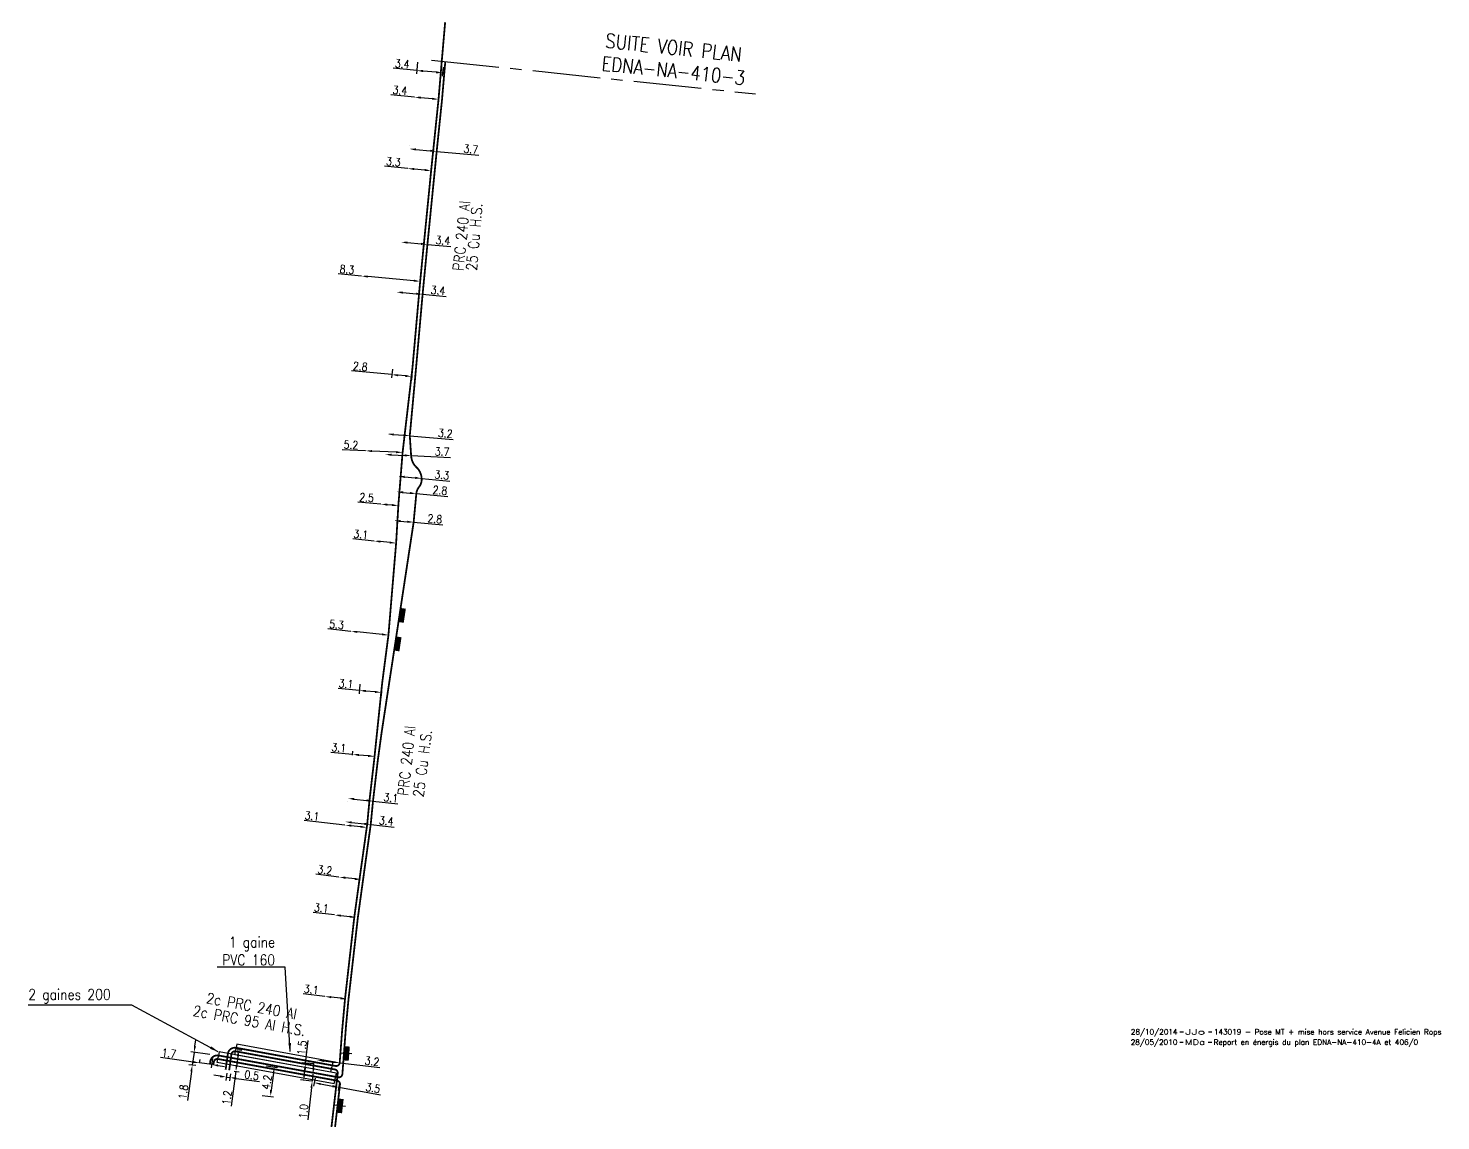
# Model space of a CAD drawing. Header units: millimetres. Extents: x 183999 to 184984, y 126000 to 127000.
# Drawn here: x 184785.9 to 184984.4, y 126249.8 to 126403.3 of the extents above; entities that cross this region are included whole.
import ezdxf
from ezdxf.enums import TextEntityAlignment as Align

# ---------------------------------------------------------------- set-up
doc = ezdxf.new("R2010")
doc.units = ezdxf.units.MM
doc.header["$PDMODE"] = 34
doc.linetypes.add('CENTER2', pattern=[28.575, 19.05, -3.175, 3.175, -3.175])
doc.layers.get('0').update_dxf_attribs({"linetype": 'CONTINUOUS'})
doc.layers.get('DEFPOINTS').update_dxf_attribs({"linetype": 'CONTINUOUS'})
for name, color, linetype in [('M_120', 5, 'M_ST_13'), ('M_400', 7, 'CONTINUOUS'), ('M_900', 7, 'CONTINUOUS'), ('M_908', 252, 'CONTINUOUS')]:
    doc.layers.add(name, color=color, linetype=linetype)
doc.layers.add('M_910', color=7, linetype='CONTINUOUS', plot=False)
doc.styles.add('M_ROMANS', font='ROMANS.shx', dxfattribs={"width": 0.75})
doc.styles.get("Standard").update_dxf_attribs({"font": 'romans.shx', "width": 0.85})
doc.linetypes.add('M_ST_13', pattern='A,5,-0.3,["oo",Standard,S=1.5,R=0,X=0,Y=-0.5],-3', length=8.3)
doc.linetypes.add('MT_HS', pattern='A,2,-1,["E",Standard,S=0.85,R=0,X=-0.27,Y=-0.4],-1', length=4)
doc.dimstyles.get("Standard").update_dxf_attribs({"dimtxt": 1.5, "dimasz": 1.2, "dimexe": 0.625, "dimexo": 0.625, "dimgap": 0.25, "dimtad": 1, "dimdec": 1, "dimzin": 0, "dimdsep": 46, "dimtxsty": 'Standard', "dimcen": -0.5, "dimadec": 0, "dimazin": 0, "dimtfac": 1, "dimtdec": 1, "dimtmove": 0, "dimatfit": 3, "dimfxl": 1, "dimtolj": 1, "dimtzin": 0, "dimarcsym": 0})

# ---------------------------------------------------------------- blocks, each defined once
blk = doc.blocks.new('*D51')
at = {"layer": 'DEFPOINTS', "color": 0, "linetype": 'Continuous'}
for p in [(184818.84, 126257.61), (184818.26, 126253.44), (184819.87, 126253.22)]:
    blk.add_point(p, dxfattribs=at)
at = {"layer": 'M_908', "color": 0, "linetype": 'Continuous', "lineweight": -2}
for p, q in [((184819.3, 126257.54), (184820.91, 126257.32)), ((184820.33, 126256.49), (184820, 126254.11)), ((184818.73, 126253.38), (184820.34, 126253.16))]:
    blk.add_line(p, q, dxfattribs=at)
at = {"layer": 'M_908', "color": 0, "linetype": 'Continuous'}
for points in [[(184820.18, 126256.51), (184820.47, 126256.47), (184820.45, 126257.38)], [(184819.85, 126254.13), (184820.14, 126254.09), (184819.87, 126253.22)]]:
    blk.add_solid(points, dxfattribs=at)
at = {"layer": 'M_908', "color": 0, "linetype": 'Continuous', "insert": (184819.39, 126255.24), "char_height": 1.125, "attachment_point": 5, "rotation": 82.0973}
blk.add_mtext('\\A1;4.2', dxfattribs=at)
blk = doc.blocks.new('*D52')
at = {"layer": 'DEFPOINTS', "color": 0, "linetype": 'Continuous'}
for p in [(184808.92, 126257.64), (184809.89, 126257.5), (184811.82, 126259.05)]:
    blk.add_point(p, dxfattribs=at)
at = {"layer": 'M_908', "color": 0, "linetype": 'Continuous', "lineweight": -2}
for p, q in [((184811.36, 126259.12), (184808.7, 126259.49)), ((184809.16, 126259.42), (184808.92, 126257.64)), ((184809.29, 126260.31), (184809.41, 126261.21)), ((184809.43, 126257.57), (184808.45, 126257.7)), ((184808.79, 126256.75), (184808.23, 126252.67))]:
    blk.add_line(p, q, dxfattribs=at)
at = {"layer": 'M_908', "color": 0, "linetype": 'Continuous'}
for points in [[(184809.14, 126260.33), (184809.44, 126260.29), (184809.16, 126259.42)], [(184808.64, 126256.77), (184808.94, 126256.73), (184808.92, 126257.64)]]:
    blk.add_solid(points, dxfattribs=at)
at = {"layer": 'M_908', "color": 0, "linetype": 'Continuous', "insert": (184807.64, 126253.88), "char_height": 1.125, "attachment_point": 5, "rotation": 82.0973}
blk.add_mtext('\\A1;1.8', dxfattribs=at)
blk = doc.blocks.new('*D53')
at = {"layer": 'DEFPOINTS', "color": 0, "linetype": 'Continuous'}
for p in [(184809.89, 126257.5), (184809.95, 126257.94), (184811.82, 126259.05)]:
    blk.add_point(p, dxfattribs=at)
at = {"layer": 'M_908', "color": 0, "linetype": 'Continuous', "lineweight": -2}
for p, q in [((184809.06, 126258.07), (184804.44, 126258.71)), ((184809.95, 126257.97), (184810.02, 126258.41)), ((184811.64, 126257.71), (184809.95, 126257.94)), ((184811.76, 126258.59), (184811.57, 126257.25)), ((184812.53, 126257.59), (184813.42, 126257.46))]:
    blk.add_line(p, q, dxfattribs=at)
at = {"layer": 'M_908', "color": 0, "linetype": 'Continuous'}
for points in [[(184809.08, 126258.22), (184809.04, 126257.92), (184809.95, 126257.94)], [(184812.55, 126257.73), (184812.51, 126257.44), (184811.64, 126257.71)]]:
    blk.add_solid(points, dxfattribs=at)
at = {"layer": 'M_908', "color": 0, "linetype": 'Continuous', "insert": (184805.65, 126259.3), "char_height": 1.125, "attachment_point": 5, "rotation": 352.0973}
blk.add_mtext('\\A1;1.7', dxfattribs=at)
blk = doc.blocks.new('*D75')
at = {"layer": 'DEFPOINTS', "color": 0, "linetype": 'Continuous'}
for p in [(184829.53, 126284.06), (184829.53, 126284.06), (184832.66, 126283.69)]:
    blk.add_point(p, dxfattribs=at)
at = {"layer": 'M_120', "color": 0, "linetype": 'Continuous', "lineweight": -2}
for p, q in [((184829.53, 126284.06), (184826.28, 126284.44)), ((184831.77, 126283.79), (184830.43, 126283.95))]:
    blk.add_line(p, q, dxfattribs=at)
at = {"layer": 'M_120', "color": 0, "linetype": 'Continuous'}
for points in [[(184830.44, 126284.1), (184830.41, 126283.8), (184829.53, 126284.06)], [(184831.78, 126283.94), (184831.75, 126283.65), (184832.66, 126283.69)]]:
    blk.add_solid(points, dxfattribs=at)
at = {"layer": 'M_120', "color": 0, "linetype": 'Continuous', "insert": (184827.54, 126285.05), "char_height": 1.125, "attachment_point": 5, "rotation": 353.2519}
blk.add_mtext('\\A1;3.2', dxfattribs=at)
blk = doc.blocks.new('*D76')
at = {"layer": 'DEFPOINTS', "color": 0, "linetype": 'Continuous'}
for p in [(184828.9, 126278.73), (184828.9, 126278.73), (184831.93, 126278.38)]:
    blk.add_point(p, dxfattribs=at)
at = {"layer": 'M_120', "color": 0, "linetype": 'Continuous', "lineweight": -2}
for p, q in [((184828.9, 126278.73), (184825.92, 126279.09)), ((184831.04, 126278.48), (184829.8, 126278.63))]:
    blk.add_line(p, q, dxfattribs=at)
at = {"layer": 'M_120', "color": 0, "linetype": 'Continuous'}
for points in [[(184829.81, 126278.78), (184829.78, 126278.48), (184828.9, 126278.73)], [(184831.05, 126278.63), (184831.02, 126278.33), (184831.93, 126278.38)]]:
    blk.add_solid(points, dxfattribs=at)
at = {"layer": 'M_120', "color": 0, "linetype": 'Continuous', "insert": (184827.05, 126279.71), "char_height": 1.125, "attachment_point": 5, "rotation": 353.2519}
blk.add_mtext('\\A1;3.1', dxfattribs=at)
blk = doc.blocks.new('*D77')
at = {"layer": 'DEFPOINTS', "color": 0, "linetype": 'Continuous'}
for p in [(184827.55, 126267.29), (184827.55, 126267.29), (184830.63, 126266.92)]:
    blk.add_point(p, dxfattribs=at)
at = {"layer": 'M_120', "color": 0, "linetype": 'Continuous', "lineweight": -2}
for p, q in [((184827.55, 126267.29), (184824.5, 126267.65)), ((184829.73, 126267.03), (184828.44, 126267.18))]:
    blk.add_line(p, q, dxfattribs=at)
at = {"layer": 'M_120', "color": 0, "linetype": 'Continuous'}
for points in [[(184828.46, 126267.33), (184828.42, 126267.03), (184827.55, 126267.29)], [(184829.75, 126267.18), (184829.71, 126266.88), (184830.63, 126266.92)]]:
    blk.add_solid(points, dxfattribs=at)
at = {"layer": 'M_120', "color": 0, "linetype": 'Continuous', "insert": (184825.63, 126268.27), "char_height": 1.125, "attachment_point": 5, "rotation": 353.2519}
blk.add_mtext('\\A1;3.1', dxfattribs=at)
blk = doc.blocks.new('*D78')
at = {"layer": 'DEFPOINTS', "color": 0, "linetype": 'Continuous'}
for p in [(184830.42, 126291.82), (184830.42, 126291.82), (184833.99, 126291.43)]:
    blk.add_point(p, dxfattribs=at)
at = {"layer": 'M_908', "color": 0, "linetype": 'Continuous', "lineweight": -2}
for p, q in [((184830.37, 126291.36), (184830.37, 126291.36)), ((184831.31, 126291.72), (184833.1, 126291.53)), ((184833.99, 126291.43), (184837.3, 126291.06))]:
    blk.add_line(p, q, dxfattribs=at)
at = {"layer": 'M_908', "color": 0, "linetype": 'Continuous'}
for points in [[(184831.33, 126291.87), (184831.29, 126291.58), (184830.42, 126291.82)], [(184833.12, 126291.68), (184833.08, 126291.38), (184833.99, 126291.43)]]:
    blk.add_solid(points, dxfattribs=at)
at = {"layer": 'M_908', "color": 0, "linetype": 'Continuous', "insert": (184836.18, 126291.94), "char_height": 1.125, "attachment_point": 5, "rotation": 353.6952}
blk.add_mtext('\\A1;3.4', dxfattribs=at)
blk = doc.blocks.new('*D79')
at = {"layer": 'DEFPOINTS', "color": 0, "linetype": 'Continuous'}
for p in [(184830.78, 126295.11), (184830.78, 126295.11), (184834.31, 126294.72)]:
    blk.add_point(p, dxfattribs=at)
at = {"layer": 'M_908', "color": 0, "linetype": 'Continuous', "lineweight": -2}
for p, q in [((184830.73, 126294.64), (184830.73, 126294.64)), ((184831.67, 126295.01), (184833.41, 126294.82)), ((184834.31, 126294.72), (184837.79, 126294.33))]:
    blk.add_line(p, q, dxfattribs=at)
at = {"layer": 'M_908', "color": 0, "linetype": 'Continuous'}
for points in [[(184831.69, 126295.16), (184831.66, 126294.86), (184830.78, 126295.11)], [(184833.43, 126294.97), (184833.4, 126294.67), (184834.31, 126294.72)]]:
    blk.add_solid(points, dxfattribs=at)
at = {"layer": 'M_908', "color": 0, "linetype": 'Continuous', "insert": (184836.82, 126295.19), "char_height": 1.125, "attachment_point": 5, "rotation": 353.6952}
blk.add_mtext('\\A1;3.1', dxfattribs=at)
blk = doc.blocks.new('*D80')
at = {"layer": 'DEFPOINTS', "color": 0, "linetype": 'Continuous'}
for p in [(184840.6, 126398.96), (184840.45, 126397.35), (184844.19, 126398.27)]:
    blk.add_point(p, dxfattribs=at)
at = {"layer": 'M_120', "color": 0, "linetype": 'Continuous', "lineweight": -2}
for p, q in [((184840.56, 126398.5), (184840.41, 126396.89)), ((184840.45, 126397.35), (184837.14, 126397.66)), ((184843.18, 126397.1), (184841.35, 126397.27)), ((184844.15, 126397.8), (184844.03, 126396.55))]:
    blk.add_line(p, q, dxfattribs=at)
at = {"layer": 'M_120', "color": 0, "linetype": 'Continuous'}
for points in [[(184841.36, 126397.42), (184841.34, 126397.12), (184840.45, 126397.35)], [(184843.19, 126397.25), (184843.16, 126396.95), (184844.07, 126397.02)]]:
    blk.add_solid(points, dxfattribs=at)
at = {"layer": 'M_120', "color": 0, "linetype": 'Continuous', "insert": (184838.42, 126398.29), "char_height": 1.125, "attachment_point": 5, "rotation": 354.7405}
blk.add_mtext('\\A1;3.4', dxfattribs=at)
blk = doc.blocks.new('*D81')
at = {"layer": 'DEFPOINTS', "color": 0, "linetype": 'Continuous'}
for p in [(184839.44, 126386.34), (184839.44, 126386.34), (184843.26, 126385.99)]:
    blk.add_point(p, dxfattribs=at)
at = {"layer": 'M_908', "color": 0, "linetype": 'Continuous', "lineweight": -2}
for p, q in [((184839.48, 126386.81), (184839.48, 126386.81)), ((184840.34, 126386.26), (184842.36, 126386.08)), ((184843.26, 126385.99), (184849.18, 126385.45))]:
    blk.add_line(p, q, dxfattribs=at)
at = {"layer": 'M_908', "color": 0, "linetype": 'Continuous'}
for points in [[(184840.35, 126386.41), (184840.32, 126386.11), (184839.44, 126386.34)], [(184842.38, 126386.22), (184842.35, 126385.93), (184843.26, 126385.99)]]:
    blk.add_solid(points, dxfattribs=at)
at = {"layer": 'M_908', "color": 0, "linetype": 'Continuous', "insert": (184848.07, 126386.31), "char_height": 1.125, "attachment_point": 5, "rotation": 354.768}
blk.add_mtext('\\A1;3.7', dxfattribs=at)
blk = doc.blocks.new('*D82')
at = {"layer": 'DEFPOINTS', "color": 0, "linetype": 'Continuous'}
for p in [(184837.62, 126366.23), (184837.62, 126366.23), (184841.28, 126365.91)]:
    blk.add_point(p, dxfattribs=at)
at = {"layer": 'M_908', "color": 0, "linetype": 'Continuous', "lineweight": -2}
for p, q in [((184838.52, 126366.15), (184840.38, 126365.99)), ((184841.28, 126365.91), (184844.59, 126365.61))]:
    blk.add_line(p, q, dxfattribs=at)
at = {"layer": 'M_908', "color": 0, "linetype": 'Continuous'}
for points in [[(184838.53, 126366.3), (184838.5, 126366), (184837.62, 126366.23)], [(184840.4, 126366.14), (184840.37, 126365.84), (184841.28, 126365.91)]]:
    blk.add_solid(points, dxfattribs=at)
at = {"layer": 'M_908', "color": 0, "linetype": 'Continuous', "insert": (184843.45, 126366.46), "char_height": 1.125, "attachment_point": 5, "rotation": 354.8749}
blk.add_mtext('\\A1;3.4', dxfattribs=at)
blk = doc.blocks.new('*D83')
at = {"layer": 'DEFPOINTS', "color": 0, "linetype": 'Continuous'}
for p in [(184838.27, 126373.25), (184838.27, 126373.25), (184841.96, 126372.92)]:
    blk.add_point(p, dxfattribs=at)
at = {"layer": 'M_908', "color": 0, "linetype": 'Continuous', "lineweight": -2}
for p, q in [((184839.17, 126373.17), (184841.06, 126373)), ((184841.96, 126372.92), (184845.27, 126372.62))]:
    blk.add_line(p, q, dxfattribs=at)
at = {"layer": 'M_908', "color": 0, "linetype": 'Continuous'}
for points in [[(184839.18, 126373.32), (184839.15, 126373.02), (184838.27, 126373.25)], [(184841.07, 126373.15), (184841.05, 126372.85), (184841.96, 126372.92)]]:
    blk.add_solid(points, dxfattribs=at)
at = {"layer": 'M_908', "color": 0, "linetype": 'Continuous', "insert": (184844.13, 126373.48), "char_height": 1.125, "attachment_point": 5, "rotation": 354.8749}
blk.add_mtext('\\A1;3.4', dxfattribs=at)
blk = doc.blocks.new('*D84')
at = {"layer": 'DEFPOINTS', "color": 0, "linetype": 'Continuous'}
for p in [(184836.32, 126346.3), (184836.32, 126346.3), (184839.48, 126346.04)]:
    blk.add_point(p, dxfattribs=at)
at = {"layer": 'M_908', "color": 0, "linetype": 'Continuous', "lineweight": -2}
for p, q in [((184837.21, 126346.22), (184838.58, 126346.11)), ((184839.48, 126346.04), (184845.59, 126345.54))]:
    blk.add_line(p, q, dxfattribs=at)
at = {"layer": 'M_908', "color": 0, "linetype": 'Continuous'}
for points in [[(184837.23, 126346.37), (184837.2, 126346.07), (184836.32, 126346.3)], [(184838.59, 126346.26), (184838.57, 126345.96), (184839.48, 126346.04)]]:
    blk.add_solid(points, dxfattribs=at)
at = {"layer": 'M_908', "color": 0, "linetype": 'Continuous', "insert": (184844.47, 126346.38), "char_height": 1.125, "attachment_point": 5, "rotation": 355.3191}
blk.add_mtext('\\A1;3.2', dxfattribs=at)
blk = doc.blocks.new('*D85')
at = {"layer": 'DEFPOINTS', "color": 0, "linetype": 'Continuous'}
for p in [(184836.02, 126343.41), (184836.02, 126343.41), (184839.67, 126343.25)]:
    blk.add_point(p, dxfattribs=at)
at = {"layer": 'M_908', "color": 0, "linetype": 'Continuous', "lineweight": -2}
for p, q in [((184836.92, 126343.37), (184838.77, 126343.29)), ((184839.67, 126343.25), (184845.18, 126343.01))]:
    blk.add_line(p, q, dxfattribs=at)
at = {"layer": 'M_908', "color": 0, "linetype": 'Continuous'}
for points in [[(184836.93, 126343.52), (184836.91, 126343.22), (184836.02, 126343.41)], [(184838.77, 126343.44), (184838.76, 126343.14), (184839.67, 126343.25)]]:
    blk.add_solid(points, dxfattribs=at)
at = {"layer": 'M_908', "color": 0, "linetype": 'Continuous', "insert": (184844.02, 126343.81), "char_height": 1.125, "attachment_point": 5, "rotation": 357.4862}
blk.add_mtext('\\A1;3.7', dxfattribs=at)
blk = doc.blocks.new('*D86')
at = {"layer": 'DEFPOINTS', "color": 0, "linetype": 'Continuous'}
for p in [(184837.86, 126340.36), (184837.86, 126340.36), (184841.15, 126340.05)]:
    blk.add_point(p, dxfattribs=at)
at = {"layer": 'M_908', "color": 0, "linetype": 'Continuous', "lineweight": -2}
for p, q in [((184838.76, 126340.27), (184840.25, 126340.13)), ((184841.15, 126340.05), (184845.1, 126339.68))]:
    blk.add_line(p, q, dxfattribs=at)
at = {"layer": 'M_908', "color": 0, "linetype": 'Continuous'}
for points in [[(184838.77, 126340.42), (184838.74, 126340.12), (184837.86, 126340.36)], [(184840.27, 126340.28), (184840.24, 126339.98), (184841.15, 126340.05)]]:
    blk.add_solid(points, dxfattribs=at)
at = {"layer": 'M_908', "color": 0, "linetype": 'Continuous', "insert": (184843.99, 126340.54), "char_height": 1.125, "attachment_point": 5, "rotation": 354.6552}
blk.add_mtext('\\A1;3.3', dxfattribs=at)
blk = doc.blocks.new('*D87')
at = {"layer": 'DEFPOINTS', "color": 0, "linetype": 'Continuous'}
for p in [(184837.66, 126338.17), (184837.66, 126338.17), (184840.4, 126337.92)]:
    blk.add_point(p, dxfattribs=at)
at = {"layer": 'M_908', "color": 0, "linetype": 'Continuous', "lineweight": -2}
for p, q in [((184838.55, 126338.09), (184839.5, 126338)), ((184840.4, 126337.92), (184844.85, 126337.52))]:
    blk.add_line(p, q, dxfattribs=at)
at = {"layer": 'M_908', "color": 0, "linetype": 'Continuous'}
for points in [[(184838.57, 126338.24), (184838.54, 126337.94), (184837.66, 126338.17)], [(184839.51, 126338.15), (184839.49, 126337.85), (184840.4, 126337.92)]]:
    blk.add_solid(points, dxfattribs=at)
at = {"layer": 'M_908', "color": 0, "linetype": 'Continuous', "insert": (184843.73, 126338.38), "char_height": 1.125, "attachment_point": 5, "rotation": 354.8749}
blk.add_mtext('\\A1;2.8', dxfattribs=at)
blk = doc.blocks.new('*D88')
at = {"layer": 'DEFPOINTS', "color": 0, "linetype": 'Continuous'}
for p in [(184837.28, 126334.13), (184837.28, 126334.13), (184840.02, 126333.89)]:
    blk.add_point(p, dxfattribs=at)
at = {"layer": 'M_908', "color": 0, "linetype": 'Continuous', "lineweight": -2}
for p, q in [((184838.18, 126334.05), (184839.12, 126333.97)), ((184840.02, 126333.89), (184844.12, 126333.52))]:
    blk.add_line(p, q, dxfattribs=at)
at = {"layer": 'M_908', "color": 0, "linetype": 'Continuous'}
for points in [[(184838.19, 126334.2), (184838.16, 126333.9), (184837.28, 126334.13)], [(184839.14, 126334.12), (184839.11, 126333.82), (184840.02, 126333.89)]]:
    blk.add_solid(points, dxfattribs=at)
at = {"layer": 'M_908', "color": 0, "linetype": 'Continuous', "insert": (184843, 126334.37), "char_height": 1.125, "attachment_point": 5, "rotation": 354.8749}
blk.add_mtext('\\A1;2.8', dxfattribs=at)
blk = doc.blocks.new('*D126')
at = {"layer": 'DEFPOINTS', "color": 0, "linetype": 'Continuous'}
for p in [(184826.26, 126256.25), (184829.7, 126255.63), (184826.06, 126255.16)]:
    blk.add_point(p, dxfattribs=at)
at = {"layer": 'M_908', "color": 0, "linetype": 'Continuous', "lineweight": -2}
for p, q in [((184826.17, 126255.79), (184825.97, 126254.7)), ((184826.94, 126255), (184828.61, 126254.69)), ((184829.62, 126255.16), (184829.42, 126254.07)), ((184829.5, 126254.53), (184835.35, 126253.46))]:
    blk.add_line(p, q, dxfattribs=at)
at = {"layer": 'M_908', "color": 0, "linetype": 'Continuous'}
for points in [[(184826.97, 126255.14), (184826.92, 126254.85), (184826.06, 126255.16)], [(184828.64, 126254.84), (184828.59, 126254.54), (184829.5, 126254.53)]]:
    blk.add_solid(points, dxfattribs=at)
at = {"layer": 'M_908', "color": 0, "linetype": 'Continuous', "insert": (184834.31, 126254.42), "char_height": 1.125, "attachment_point": 5, "rotation": 349.6715}
blk.add_mtext('\\A1;3.5', dxfattribs=at)
blk = doc.blocks.new('M_300_04')
at = {"color": 0, "linetype": 'Continuous'}
blk.add_line((0, 1.125), (0, -0.375), dxfattribs=at)
blk.add_solid([(-1, 0.75), (-1, 0), (1, 0.75), (1, 0)], dxfattribs=at)
at = {"color": 0, "linetype": 'Continuous', "width": 0.75, "flags": 3}
for tag, p in [('DEF_LEG', (0, -4.625)), ('DEF_COUP', (0, -7.125)), ('DEF_TYPE', (0, -9.625))]:
    blk.add_attdef(tag, text='', height=1.2, dxfattribs=at).set_placement(p, align=Align.MIDDLE)
blk = doc.blocks.new('M_300_03')
at = {"color": 0, "linetype": 'Continuous'}
blk.add_solid([(-1, 0.75), (-1, 0), (1, 0.75), (1, 0)], dxfattribs=at)
at = {"color": 0, "linetype": 'Continuous', "style": 'M_ROMANS', "width": 0.75, "flags": 3}
for tag, p in [('DEF_LEG', (0, -4.625)), ('DEF_COUP', (0, -7.125)), ('DEF_TYPE', (0, -9.625))]:
    blk.add_attdef(tag, text='', height=1.2, dxfattribs=at).set_placement(p, align=Align.MIDDLE)
blk = doc.blocks.new('GIS_MODF')
at = {"color": 0, "linetype": 'Continuous', "flags": 128}
for points in [[(-2.26, -0.01), (-1.76, -0.01)], [(1.76, -0.01), (2.26, -0.01)]]:
    blk.add_lwpolyline(points, dxfattribs=at)
at = {"color": 0, "linetype": 'Continuous'}
blk.add_attdef('DATE', text='', height=0.75, dxfattribs=at).set_placement((-2.58, -0.39), align=Align.RIGHT)
at = {"color": 0, "linetype": 'Continuous', "width": 3.590909}
blk.add_attdef('USER', text='', height=0.75, dxfattribs=at).set_placement((-1.52, -0.39), (1.31, -0.39), align=Align.FIT)
at = {"color": 0, "linetype": 'Continuous'}
blk.add_attdef('DESC', (2.53, -0.39), '', height=0.75, dxfattribs=at)
blk = doc.blocks.new('*D204')
at = {"layer": 'DEFPOINTS', "color": 0, "linetype": 'Continuous'}
for p in [(184826.42, 126257.75), (184824.57, 126255.51), (184826.15, 126255.34)]:
    blk.add_point(p, dxfattribs=at)
at = {"layer": 'M_120', "color": 0, "linetype": 'Continuous', "lineweight": -2}
for p, q in [((184824.84, 126257.92), (184825.19, 126261.11)), ((184825.96, 126257.8), (184824.37, 126257.97)), ((184825.69, 126255.39), (184824.11, 126255.56)), ((184824.67, 126256.41), (184824.74, 126257.03))]:
    blk.add_line(p, q, dxfattribs=at)
at = {"layer": 'M_120', "color": 0, "linetype": 'Continuous'}
for points in [[(184824.59, 126257.04), (184824.89, 126257.01), (184824.84, 126257.92)], [(184824.52, 126256.42), (184824.82, 126256.39), (184824.57, 126255.51)]]:
    blk.add_solid(points, dxfattribs=at)
at = {"layer": 'M_120', "color": 0, "linetype": 'Continuous', "insert": (184824.32, 126260.08), "char_height": 1.125, "attachment_point": 5, "rotation": 83.7342}
blk.add_mtext('\\A1;1.5', dxfattribs=at)
blk = doc.blocks.new('*D205')
at = {"layer": 'DEFPOINTS', "color": 0, "linetype": 'Continuous'}
for p in [(184814.75, 126259.88), (184814.34, 126256.86), (184815.04, 126256.77)]:
    blk.add_point(p, dxfattribs=at)
at = {"layer": 'M_120', "color": 0, "linetype": 'Continuous', "lineweight": -2}
for p, q in [((184815.21, 126259.81), (184815.9, 126259.72)), ((184815.32, 126258.89), (184815.16, 126257.66)), ((184815.04, 126256.77), (184814.38, 126251.85)), ((184814.81, 126256.8), (184815.5, 126256.71))]:
    blk.add_line(p, q, dxfattribs=at)
at = {"layer": 'M_120', "color": 0, "linetype": 'Continuous'}
for points in [[(184815.17, 126258.91), (184815.47, 126258.87), (184815.44, 126259.78)], [(184815.01, 126257.68), (184815.31, 126257.64), (184815.04, 126256.77)]]:
    blk.add_solid(points, dxfattribs=at)
at = {"layer": 'M_120', "color": 0, "linetype": 'Continuous', "insert": (184813.78, 126253.06), "char_height": 1.125, "attachment_point": 5, "rotation": 82.3737}
blk.add_mtext('\\A1;1.2', dxfattribs=at)
blk = doc.blocks.new('*D206')
at = {"layer": 'DEFPOINTS', "color": 0, "linetype": 'Continuous'}
for p in [(184813.85, 126256.95), (184814.21, 126255.89), (184814.35, 126256.89)]:
    blk.add_point(p, dxfattribs=at)
at = {"layer": 'M_120', "color": 0, "linetype": 'Continuous', "lineweight": -2}
for p, q in [((184812.82, 126256.08), (184811.93, 126256.21)), ((184813.79, 126256.49), (184813.65, 126255.49)), ((184813.71, 126255.96), (184814.21, 126255.89)), ((184814.28, 126256.42), (184814.14, 126255.43)), ((184815.1, 126255.77), (184818.35, 126255.32))]:
    blk.add_line(p, q, dxfattribs=at)
at = {"layer": 'M_120', "color": 0, "linetype": 'Continuous'}
for points in [[(184812.84, 126256.23), (184812.8, 126255.93), (184813.71, 126255.96)], [(184815.12, 126255.92), (184815.08, 126255.62), (184814.21, 126255.89)]]:
    blk.add_solid(points, dxfattribs=at)
at = {"layer": 'M_120', "color": 0, "linetype": 'Continuous', "insert": (184817.27, 126256.22), "char_height": 1.125, "attachment_point": 5, "rotation": 352.0973}
blk.add_mtext('\\A1;0.5', dxfattribs=at)
blk = doc.blocks.new('*D207')
at = {"layer": 'DEFPOINTS', "color": 0, "linetype": 'Continuous'}
for p in [(184826.49, 126258.34), (184826.49, 126258.34), (184829.63, 126257.97)]:
    blk.add_point(p, dxfattribs=at)
at = {"layer": 'M_120', "color": 0, "linetype": 'Continuous', "lineweight": -2}
for p, q in [((184826.43, 126257.87), (184826.43, 126257.87)), ((184827.38, 126258.23), (184828.73, 126258.07)), ((184829.63, 126257.97), (184835.27, 126257.3))]:
    blk.add_line(p, q, dxfattribs=at)
at = {"layer": 'M_120', "color": 0, "linetype": 'Continuous'}
for points in [[(184827.4, 126258.38), (184827.36, 126258.08), (184826.49, 126258.34)], [(184828.75, 126258.22), (184828.71, 126257.92), (184829.63, 126257.97)]]:
    blk.add_solid(points, dxfattribs=at)
at = {"layer": 'M_120', "color": 0, "linetype": 'Continuous', "insert": (184834.18, 126258.18), "char_height": 1.125, "attachment_point": 5, "rotation": 353.2519}
blk.add_mtext('\\A1;3.2', dxfattribs=at)
blk = doc.blocks.new('*D208')
at = {"layer": 'DEFPOINTS', "color": 0, "linetype": 'Continuous'}
for p in [(184830.37, 126291.36), (184830.37, 126291.36), (184833.44, 126291.05)]:
    blk.add_point(p, dxfattribs=at)
at = {"layer": 'M_120', "color": 0, "linetype": 'Continuous', "lineweight": -2}
for p, q in [((184830.37, 126291.36), (184824.62, 126292)), ((184832.54, 126291.12), (184831.26, 126291.27)), ((184833.39, 126290.58), (184833.38, 126290.56))]:
    blk.add_line(p, q, dxfattribs=at)
at = {"layer": 'M_120', "color": 0, "linetype": 'Continuous'}
for points in [[(184831.28, 126291.41), (184831.24, 126291.12), (184830.37, 126291.36)], [(184832.56, 126291.27), (184832.52, 126290.98), (184833.43, 126291.03)]]:
    blk.add_solid(points, dxfattribs=at)
at = {"layer": 'M_120', "color": 0, "linetype": 'Continuous', "insert": (184825.74, 126292.63), "char_height": 1.125, "attachment_point": 5, "rotation": 353.6952}
blk.add_mtext('\\A1;3.1', dxfattribs=at)
blk = doc.blocks.new('*D209')
at = {"layer": 'DEFPOINTS', "color": 0, "linetype": 'Continuous'}
for p in [(184831.44, 126301.29), (184831.39, 126300.74), (184834.47, 126300.45)]:
    blk.add_point(p, dxfattribs=at)
at = {"layer": 'M_120', "color": 0, "linetype": 'Continuous', "lineweight": -2}
for p, q in [((184831.44, 126301.29), (184828.39, 126301.57)), ((184831.43, 126301.2), (184831.48, 126301.75)), ((184833.63, 126301.08), (184832.33, 126301.2)), ((184834.52, 126300.92), (184834.57, 126301.46))]:
    blk.add_line(p, q, dxfattribs=at)
at = {"layer": 'M_120', "color": 0, "linetype": 'Continuous'}
for points in [[(184832.35, 126301.35), (184832.32, 126301.05), (184831.44, 126301.29)], [(184833.64, 126301.23), (184833.61, 126300.93), (184834.52, 126301)]]:
    blk.add_solid(points, dxfattribs=at)
at = {"layer": 'M_120', "color": 0, "linetype": 'Continuous', "insert": (184829.51, 126302.22), "char_height": 1.125, "attachment_point": 5, "rotation": 354.6842}
blk.add_mtext('\\A1;3.1', dxfattribs=at)
blk = doc.blocks.new('*D210')
at = {"layer": 'DEFPOINTS', "color": 0, "linetype": 'Continuous'}
for p in [(184832.52, 126311.59), (184835.6, 126311.3), (184832.4, 126310.27)]:
    blk.add_point(p, dxfattribs=at)
at = {"layer": 'M_120', "color": 0, "linetype": 'Continuous', "lineweight": -2}
for p, q in [((184832.47, 126311.13), (184832.35, 126309.8)), ((184832.4, 126310.27), (184829.4, 126310.55)), ((184834.59, 126310.07), (184833.29, 126310.19)), ((184835.56, 126310.84), (184835.44, 126309.51))]:
    blk.add_line(p, q, dxfattribs=at)
at = {"layer": 'M_120', "color": 0, "linetype": 'Continuous'}
for points in [[(184833.31, 126310.34), (184833.28, 126310.04), (184832.4, 126310.27)], [(184834.6, 126310.21), (184834.57, 126309.92), (184835.48, 126309.98)]]:
    blk.add_solid(points, dxfattribs=at)
at = {"layer": 'M_120', "color": 0, "linetype": 'Continuous', "insert": (184830.52, 126311.2), "char_height": 1.125, "attachment_point": 5, "rotation": 354.6723}
blk.add_mtext('\\A1;3.1', dxfattribs=at)
blk = doc.blocks.new('*D211')
at = {"layer": 'DEFPOINTS', "color": 0, "linetype": 'Continuous'}
for p in [(184831.2, 126318.57), (184831.2, 126318.57), (184836.48, 126318.05)]:
    blk.add_point(p, dxfattribs=at)
at = {"layer": 'M_120', "color": 0, "linetype": 'Continuous', "lineweight": -2}
for p, q in [((184831.2, 126318.57), (184827.94, 126318.9)), ((184835.58, 126318.14), (184832.1, 126318.48))]:
    blk.add_line(p, q, dxfattribs=at)
at = {"layer": 'M_120', "color": 0, "linetype": 'Continuous'}
for points in [[(184832.11, 126318.63), (184832.08, 126318.34), (184831.2, 126318.57)], [(184835.6, 126318.28), (184835.57, 126317.99), (184836.48, 126318.05)]]:
    blk.add_solid(points, dxfattribs=at)
at = {"layer": 'M_120', "color": 0, "linetype": 'Continuous', "insert": (184829.2, 126319.53), "char_height": 1.125, "attachment_point": 5, "rotation": 354.2844}
blk.add_mtext('\\A1;5.3', dxfattribs=at)
blk = doc.blocks.new('*D212')
at = {"layer": 'DEFPOINTS', "color": 0, "linetype": 'Continuous'}
for p in [(184834.47, 126331.26), (184834.47, 126331.26), (184837.56, 126330.96)]:
    blk.add_point(p, dxfattribs=at)
at = {"layer": 'M_120', "color": 0, "linetype": 'Continuous', "lineweight": -2}
for p, q in [((184834.47, 126331.26), (184831.48, 126331.56)), ((184836.66, 126331.05), (184835.37, 126331.17))]:
    blk.add_line(p, q, dxfattribs=at)
at = {"layer": 'M_120', "color": 0, "linetype": 'Continuous'}
for points in [[(184835.38, 126331.32), (184835.35, 126331.02), (184834.47, 126331.26)], [(184836.68, 126331.19), (184836.65, 126330.9), (184837.56, 126330.96)]]:
    blk.add_solid(points, dxfattribs=at)
at = {"layer": 'M_120', "color": 0, "linetype": 'Continuous', "insert": (184832.6, 126332.2), "char_height": 1.125, "attachment_point": 5, "rotation": 354.3172}
blk.add_mtext('\\A1;3.1', dxfattribs=at)
blk = doc.blocks.new('*D213')
at = {"layer": 'DEFPOINTS', "color": 0, "linetype": 'Continuous'}
for p in [(184835.43, 126336.44), (184835.43, 126336.44), (184837.87, 126336.23)]:
    blk.add_point(p, dxfattribs=at)
at = {"layer": 'M_120', "color": 0, "linetype": 'Continuous', "lineweight": -2}
for p, q in [((184835.43, 126336.44), (184832.17, 126336.72)), ((184836.98, 126336.31), (184836.33, 126336.36))]:
    blk.add_line(p, q, dxfattribs=at)
at = {"layer": 'M_120', "color": 0, "linetype": 'Continuous'}
for points in [[(184836.34, 126336.51), (184836.32, 126336.21), (184835.43, 126336.44)], [(184836.99, 126336.46), (184836.97, 126336.16), (184837.87, 126336.23)]]:
    blk.add_solid(points, dxfattribs=at)
at = {"layer": 'M_120', "color": 0, "linetype": 'Continuous', "insert": (184833.42, 126337.36), "char_height": 1.125, "attachment_point": 5, "rotation": 355.1335}
blk.add_mtext('\\A1;2.5', dxfattribs=at)
blk = doc.blocks.new('*D214')
at = {"layer": 'DEFPOINTS', "color": 0, "linetype": 'Continuous'}
for p in [(184833.27, 126343.93), (184833.27, 126343.93), (184838.47, 126343.7)]:
    blk.add_point(p, dxfattribs=at)
at = {"layer": 'M_120', "color": 0, "linetype": 'Continuous', "lineweight": -2}
for p, q in [((184833.27, 126343.93), (184830, 126344.08)), ((184837.57, 126343.74), (184834.17, 126343.89))]:
    blk.add_line(p, q, dxfattribs=at)
at = {"layer": 'M_120', "color": 0, "linetype": 'Continuous'}
for points in [[(184834.18, 126344.04), (184834.16, 126343.74), (184833.27, 126343.93)], [(184837.57, 126343.89), (184837.56, 126343.59), (184838.47, 126343.7)]]:
    blk.add_solid(points, dxfattribs=at)
at = {"layer": 'M_120', "color": 0, "linetype": 'Continuous', "insert": (184831.22, 126344.77), "char_height": 1.125, "attachment_point": 5, "rotation": 357.4862}
blk.add_mtext('\\A1;5.2', dxfattribs=at)
blk = doc.blocks.new('*D215')
at = {"layer": 'DEFPOINTS', "color": 0, "linetype": 'Continuous'}
for p in [(184837.07, 126355.87), (184839.86, 126355.61), (184836.96, 126354.63)]:
    blk.add_point(p, dxfattribs=at)
at = {"layer": 'M_120', "color": 0, "linetype": 'Continuous', "lineweight": -2}
for p, q in [((184836.96, 126354.63), (184831.28, 126355.15)), ((184837.03, 126355.4), (184836.91, 126354.16)), ((184839.82, 126355.15), (184839.7, 126353.9)), ((184838.85, 126354.45), (184837.85, 126354.54))]:
    blk.add_line(p, q, dxfattribs=at)
at = {"layer": 'M_120', "color": 0, "linetype": 'Continuous'}
for points in [[(184837.87, 126354.69), (184837.84, 126354.39), (184836.96, 126354.63)], [(184838.86, 126354.6), (184838.83, 126354.3), (184839.74, 126354.37)]]:
    blk.add_solid(points, dxfattribs=at)
at = {"layer": 'M_120', "color": 0, "linetype": 'Continuous', "insert": (184832.53, 126355.79), "char_height": 1.125, "attachment_point": 5, "rotation": 354.734}
blk.add_mtext('\\A1;2.8', dxfattribs=at)
blk = doc.blocks.new('*D216')
at = {"layer": 'DEFPOINTS', "color": 0, "linetype": 'Continuous'}
for p in [(184832.68, 126368.48), (184832.68, 126368.48), (184840.94, 126367.74)]:
    blk.add_point(p, dxfattribs=at)
at = {"layer": 'M_120', "color": 0, "linetype": 'Continuous', "lineweight": -2}
for p, q in [((184832.68, 126368.48), (184829.41, 126368.77)), ((184840.05, 126367.82), (184833.57, 126368.4))]:
    blk.add_line(p, q, dxfattribs=at)
at = {"layer": 'M_120', "color": 0, "linetype": 'Continuous'}
for points in [[(184833.59, 126368.55), (184833.56, 126368.25), (184832.68, 126368.48)], [(184840.06, 126367.97), (184840.03, 126367.67), (184840.94, 126367.74)]]:
    blk.add_solid(points, dxfattribs=at)
at = {"layer": 'M_120', "color": 0, "linetype": 'Continuous', "insert": (184830.66, 126369.41), "char_height": 1.125, "attachment_point": 5, "rotation": 354.8749}
blk.add_mtext('\\A1;8.3', dxfattribs=at)
blk = doc.blocks.new('*D217')
at = {"layer": 'DEFPOINTS', "color": 0, "linetype": 'Continuous'}
for p in [(184839.19, 126383.59), (184839.19, 126383.59), (184842.48, 126383.28)]:
    blk.add_point(p, dxfattribs=at)
at = {"layer": 'M_120', "color": 0, "linetype": 'Continuous', "lineweight": -2}
for p, q in [((184839.19, 126383.59), (184835.93, 126383.89)), ((184841.58, 126383.37), (184840.09, 126383.5))]:
    blk.add_line(p, q, dxfattribs=at)
at = {"layer": 'M_120', "color": 0, "linetype": 'Continuous'}
for points in [[(184840.1, 126383.65), (184840.07, 126383.36), (184839.19, 126383.59)], [(184841.59, 126383.52), (184841.57, 126383.22), (184842.48, 126383.28)]]:
    blk.add_solid(points, dxfattribs=at)
at = {"layer": 'M_120', "color": 0, "linetype": 'Continuous', "insert": (184837.18, 126384.53), "char_height": 1.125, "attachment_point": 5, "rotation": 354.6925}
blk.add_mtext('\\A1;3.3', dxfattribs=at)
blk = doc.blocks.new('*D218')
at = {"layer": 'DEFPOINTS', "color": 0, "linetype": 'Continuous'}
for p in [(184840.13, 126393.62), (184840.13, 126393.62), (184843.52, 126393.3)]:
    blk.add_point(p, dxfattribs=at)
at = {"layer": 'M_120', "color": 0, "linetype": 'Continuous', "lineweight": -2}
for p, q in [((184840.13, 126393.62), (184836.82, 126393.93)), ((184842.62, 126393.38), (184841.03, 126393.53))]:
    blk.add_line(p, q, dxfattribs=at)
at = {"layer": 'M_120', "color": 0, "linetype": 'Continuous'}
for points in [[(184841.04, 126393.68), (184841.01, 126393.38), (184840.13, 126393.62)], [(184842.63, 126393.53), (184842.61, 126393.23), (184843.52, 126393.3)]]:
    blk.add_solid(points, dxfattribs=at)
at = {"layer": 'M_120', "color": 0, "linetype": 'Continuous', "insert": (184838.1, 126394.56), "char_height": 1.125, "attachment_point": 5, "rotation": 354.6506}
blk.add_mtext('\\A1;3.4', dxfattribs=at)
blk = doc.blocks.new('*D264')
at = {"layer": 'DEFPOINTS', "color": 0, "linetype": 'Continuous'}
for p in [(184825.76, 126255.38), (184825.76, 126255.38), (184825.87, 126256.38)]:
    blk.add_point(p, dxfattribs=at)
at = {"layer": 'M_908', "color": 0, "linetype": 'Continuous', "lineweight": -2}
for p, q in [((184825.96, 126257.27), (184826.06, 126258.16)), ((184825.87, 126256.38), (184825.76, 126255.38)), ((184825.66, 126254.49), (184825.16, 126249.95))]:
    blk.add_line(p, q, dxfattribs=at)
at = {"layer": 'M_908', "color": 0, "linetype": 'Continuous'}
for points in [[(184825.51, 126254.5), (184825.81, 126254.47), (184825.76, 126255.38)], [(184825.82, 126257.29), (184826.11, 126257.25), (184825.87, 126256.38)]]:
    blk.add_solid(points, dxfattribs=at)
at = {"layer": 'M_908', "color": 0, "linetype": 'Continuous', "insert": (184824.54, 126251.15), "char_height": 1.125, "attachment_point": 5, "rotation": 83.7342}
blk.add_mtext('\\A1;1.0', dxfattribs=at)

msp = doc.modelspace()

# ---------------------------------------------------------------- linework, layer by layer
at = {"layer": 'M_120'}
for points in [[(184844.45, 126404.14, 0.25, 0.25, 0), (184843.98, 126398.72, 0.25, 0.25, 0), (184843.52, 126393.3, 0.25, 0.25, 0), (184842.48, 126383.28, 0.25, 0.25, 0), (184840.94, 126367.74, 0.25, 0.25, 0), (184839.86, 126355.61, 0.25, 0.25, 0), (184838.47, 126343.7, 0.25, 0.25, 0), (184837.87, 126336.23, 0.25, 0.25, 0), (184837.56, 126330.96, 0.25, 0.25, 0), (184836.48, 126318.05, 0.25, 0.25, 0), (184835.6, 126311.3, 0.25, 0.25, 0), (184834.47, 126300.45, 0.25, 0.25, 0), (184833.81, 126294.78, 0.25, 0.25, 0), (184833.5, 126291.49, 0.25, 0.25, 0), (184832.41, 126283.72, 0.25, 0.25, 0), (184831.68, 126278.41, 0.25, 0.25, 0), (184830.38, 126266.95, 0.25, 0.25, 0), (184829.97, 126262.47, 0.25, 0.25, 0), (184829.63, 126257.98, 0.25, 0.25, -0.445214), (184829.04, 126257.52, 0.25, 0.25, 0), (184815.08, 126260.07, 0.25, 0.25, 0.426669), (184813.91, 126259.22, 0.25, 0.25, 0), (184813.6, 126256.99, 0, 0, 0)], [(184826.98, 126236.09, 0.25, 0.25, 0), (184829.35, 126256.48, 0.25, 0.25, 0.39542), (184828.95, 126257.03, 0.25, 0.25, 0), (184814.99, 126259.58, 0.25, 0.25, 0.426669), (184814.41, 126259.15, 0.25, 0.25, 0), (184814.1, 126256.92, 0, 0, 0)]]:
    msp.add_lwpolyline(points, format="xyseb", dxfattribs=at)
at = {"layer": 'M_400', "color": 7, "linetype": 'CONTINUOUS'}
for p, q in [((184812.7, 126259.49), (184812.57, 126258.75)), ((184829.14, 126256.49), (184812.7, 126259.49)), ((184814.91, 126259.08), (184815.04, 126259.82)), ((184815.17, 126260.56), (184815.04, 126259.82)), ((184828.66, 126258.1), (184815.17, 126260.56)), ((184812.43, 126258.01), (184812.57, 126258.75)), ((184828.87, 126255.02), (184812.43, 126258.01)), ((184828.39, 126256.63), (184814.91, 126259.08)), ((184828.39, 126256.63), (184828.52, 126257.36)), ((184828.66, 126258.1), (184828.52, 126257.36)), ((184828.87, 126255.02), (184829, 126255.76)), ((184829.14, 126256.49), (184829, 126255.76))]:
    msp.add_line(p, q, dxfattribs=at)
at = {"layer": 'M_900', "linetype": 'CENTER2', "ltscale": 0.5, "flags": 128}
msp.add_lwpolyline([(184842.54, 126398.81), (184888.07, 126394.07)], dxfattribs=at)
at = {"layer": 'M_908', "linetype": 'MT_HS'}
for points in [[(184844.47, 126398.61, 0.25, 0.25, 0), (184844.01, 126393.25, 0.25, 0.25, 0), (184843.26, 126385.99, 0.25, 0.25, 0), (184841.96, 126372.92, 0.25, 0.25, 0), (184841.28, 126365.91, 0.25, 0.25, 0), (184840.36, 126355.56, 0.25, 0.25, 0), (184839.48, 126346.04, 0.25, 0.25, 0), (184839.67, 126343.25, 0.25, 0.25, 0.169827), (184840.27, 126341.76, 0.25, 0.25, -0.20737), (184841.15, 126340.05, 0.25, 0.25, -0.18203), (184840.8, 126338.88, 0.25, 0.25, 0.142108), (184840.4, 126337.92, 0.25, 0.25, 0), (184840.02, 126333.89, 0.25, 0.25, 0), (184838.04, 126320.87, 0.25, 0.25, 0), (184837.43, 126316.86, 0.25, 0.25, 0), (184835.53, 126304.42, 0.25, 0.25, 0), (184834.98, 126300.41, 0.25, 0.25, 0), (184834.31, 126294.72, 0.25, 0.25, 0), (184833.99, 126291.43, 0.25, 0.25, 0), (184832.91, 126283.65, 0.25, 0.25, 0), (184832.18, 126278.34, 0.25, 0.25, 0), (184830.87, 126266.9, 0.25, 0.25, 0), (184830.52, 126263.17, 0.25, 0.25, 0), (184830.23, 126259.3, 0.25, 0.25, 0), (184830.01, 126256.39, 0.25, 0.25, -0.445214), (184829.42, 126255.93, 0.25, 0.25, 0), (184812.61, 126258.99, 0.25, 0.25, 0.426669), (184811.44, 126258.15, 0.25, 0.25, 0), (184811.39, 126257.73, 0, 0, 0)], [(184828.8, 126247.39, 0.25, 0.25, 0), (184829.33, 126251.95, 0.25, 0.25, 0), (184829.67, 126254.9, 0.25, 0.25, 0.395507), (184829.27, 126255.45, 0.25, 0.25, 0), (184812.52, 126258.5, 0.25, 0.25, 0.426669), (184811.94, 126258.08, 0.25, 0.25, 0), (184811.88, 126257.66, 0, 0, 0)]]:
    msp.add_lwpolyline(points, format="xyseb", dxfattribs=at)

# ---------------------------------------------------------------- block references
at = {"layer": 'M_908'}
for name, p, rotation in [('M_300_03', (184838.04, 126320.87), 261.3413117640437), ('M_300_03', (184837.43, 126316.86), 261.3413117635656), ('M_300_04', (184830.23, 126259.3), 265.668636083368), ('M_300_04', (184829.33, 126251.95), 263.3550009889987)]:
    msp.add_blockref(name, p, dxfattribs=dict(at, rotation=rotation))
at = {"layer": 'M_910'}
ref = msp.add_blockref('GIS_MODF', (184949.94, 126260.87), dxfattribs=at)
ref.add_attrib('DATE', '28/05/2010', dxfattribs={"layer": '0', "color": 0, "linetype": 'Continuous', "height": 0.75}).set_placement((184947.35, 126260.48), align=Align.RIGHT)
ref.add_attrib('USER', 'MDa', dxfattribs={"layer": '0', "color": 0, "linetype": 'Continuous', "height": 0.75, "width": 1.316667}).set_placement((184948.42, 126260.48), (184951.24, 126260.48), align=Align.FIT)
ref.add_attrib('DESC', 'Report en énergis du plan EDNA-NA-410-4A et 406/0', (184952.46, 126260.48), dxfattribs={"layer": '0', "color": 0, "linetype": 'Continuous', "height": 0.75})
ref = msp.add_blockref('GIS_MODF', (184949.95, 126262.31), dxfattribs=at)
ref.add_attrib('DATE', '28/10/2014', dxfattribs={"layer": '0', "color": 0, "linetype": 'Continuous', "height": 0.75}).set_placement((184947.37, 126261.93), align=Align.RIGHT)
ref.add_attrib('USER', 'JJo', dxfattribs={"layer": '0', "color": 0, "linetype": 'Continuous', "height": 0.75, "width": 1.645833}).set_placement((184948.44, 126261.93), (184951.26, 126261.93), align=Align.FIT)
ref.add_attrib('DESC', '143019 - Pose MT + mise hors service Avenue Felicien Rops', (184952.48, 126261.93), dxfattribs={"layer": '0', "color": 0, "linetype": 'Continuous', "height": 0.75})

# ---------------------------------------------------------------- texts
at = {"layer": 'M_120', "width": 0.85}
for s, rotation, p in [('PRC 240 Al', 84.3649, (184846.75, 126374.13)), ('PRC 240 Al', 84.0402, (184839.02, 126300.4)), ('2c PRC 240 Al', 349.6715, (184817.26, 126265.94))]:
    msp.add_text(s, height=1.5, rotation=rotation, dxfattribs=at).set_placement(p, align=Align.MIDDLE)
at = {"layer": 'M_400', "char_height": 1.5}
for s, insert, attachment_point in [('1 gaine\\PPVC 160 ', (184820.54, 126273.66), 6), ('2 gaines 200', (184785.86, 126267.31), 4)]:
    msp.add_mtext(s, dxfattribs=dict(at, insert=insert, attachment_point=attachment_point))
at = {"layer": 'M_900', "width": 0.85}
for s, p in [('SUITE VOIR PLAN', (184876.45, 126399.58)), ('EDNA-NA-410-3', (184876.42, 126396.33))]:
    msp.add_text(s, height=2, rotation=354.0594, dxfattribs=at).set_placement(p, align=Align.CENTER)
at = {"layer": 'M_908', "linetype": 'MT_HS', "width": 0.85}
for s, rotation, p in [('25 Cu H.S.', 84.9573, (184848.55, 126373.97)), ('25 Cu H.S.', 82.5945, (184841.26, 126300.01)), ('2c PRC 95 Al H.S.', 349.6715, (184816.93, 126263.87))]:
    msp.add_text(s, height=1.5, rotation=rotation, dxfattribs=at).set_placement(p, align=Align.MIDDLE)

# ---------------------------------------------------------------- dimensions: what is measured, and where the dimension line sits
at = {"layer": 'M_120', "linetype": 'Continuous'}
for base, p1, p2, angle, text, picture, middle in [((184840.45, 126397.35), (184844.19, 126398.27), (184840.6, 126398.96), 354.7405, '3.4', '*D80', (184838.35, 126397.55)), ((184815.04, 126256.77), (184814.75, 126259.88), (184814.34, 126256.86), 82.3737, '1.2', '*D205', (184814.53, 126252.96)), ((184824.57, 126255.51), (184826.42, 126257.75), (184826.15, 126255.34), 83.7342, '1.5', '*D204', (184825.07, 126260)), ((184826.49, 126258.34), (184829.63, 126257.97), (184826.49, 126258.34), 353.2519, '3.2', '*D207', (184834.09, 126257.44))]:
    dim = msp.add_linear_dim(base=base, p1=p1, p2=p2, angle=angle, text=text, dimstyle='Standard', override={"dimscale": 0.75}, dxfattribs=at)
    dim.commit()
    dim.dimension.update_dxf_attribs({"geometry": picture, "text_midpoint": middle, "dimtype": 160})
for base, p1, p2, angle, picture, middle in [((184840.13, 126393.62), (184843.52, 126393.3), (184840.13, 126393.62), 354.6506, '*D218', (184838.03, 126393.81)), ((184839.19, 126383.59), (184842.48, 126383.28), (184839.19, 126383.59), 354.6925, '*D217', (184837.11, 126383.78)), ((184832.68, 126368.48), (184840.94, 126367.74), (184832.68, 126368.48), 354.8749, '*D216', (184830.6, 126368.67)), ((184836.96, 126354.63), (184839.86, 126355.61), (184837.07, 126355.87), 354.734, '*D215', (184832.46, 126355.04)), ((184833.27, 126343.93), (184838.47, 126343.7), (184833.27, 126343.93), 357.4862, '*D214', (184831.18, 126344.02)), ((184835.4335, 126336.4385), (184837.8747, 126336.2307), (184835.4335, 126336.4385), 355.1335, '*D213', (184833.3517, 126336.6157)), ((184834.47, 126331.26), (184837.56, 126330.96), (184834.47, 126331.26), 354.3172, '*D212', (184832.53, 126331.46)), ((184831.2, 126318.57), (184836.48, 126318.05), (184831.2, 126318.57), 354.2844, '*D211', (184829.12, 126318.78)), ((184832.4, 126310.27), (184835.6, 126311.3), (184832.52, 126311.59), 354.6723, '*D210', (184830.45, 126310.45)), ((184831.44, 126301.29), (184834.47, 126300.45), (184831.39, 126300.74), 354.6842, '*D209', (184829.44, 126301.47)), ((184830.37, 126291.36), (184833.44, 126291.05), (184830.37, 126291.36), 353.6952, '*D208', (184825.66, 126291.88)), ((184829.5316, 126284.0592), (184832.6598, 126283.6891), (184829.5316, 126284.0592), 353.2519, '*D75', (184827.4568, 126284.3047)), ((184828.9, 126278.73), (184831.93, 126278.38), (184828.9, 126278.73), 353.2519, '*D76', (184826.96, 126278.96)), ((184827.55, 126267.29), (184830.63, 126266.92), (184827.55, 126267.29), 353.2519, '*D77', (184825.54, 126267.52)), ((184814.21, 126255.89), (184813.85, 126256.95), (184814.35, 126256.89), 172.0973, '*D206', (184817.17, 126255.48))]:
    dim = msp.add_linear_dim(base=base, p1=p1, p2=p2, angle=angle, dimstyle='Standard', override={"dimscale": 0.75}, dxfattribs=at)
    dim.commit()
    dim.dimension.update_dxf_attribs({"geometry": picture, "text_midpoint": middle, "dimtype": 160})
at = {"layer": 'M_908', "linetype": 'Continuous'}
for base, p1, p2, angle, text, picture, middle in [((184839.44, 126386.34), (184843.26, 126385.99), (184839.44, 126386.34), 354.768, '3.7', '*D81', (184848, 126385.56)), ((184838.27, 126373.25), (184841.96, 126372.92), (184838.27, 126373.25), 354.8749, '3.4', '*D83', (184844.06, 126372.73)), ((184837.62, 126366.23), (184841.28, 126365.91), (184837.62, 126366.23), 354.8749, '3.4', '*D82', (184843.38, 126365.72)), ((184830.78, 126295.11), (184834.31, 126294.72), (184830.78, 126295.11), 353.6952, '3.1', '*D79', (184836.74, 126294.45)), ((184830.42, 126291.82), (184833.99, 126291.43), (184830.42, 126291.82), 353.6952, '3.4', '*D78', (184836.09, 126291.2))]:
    dim = msp.add_linear_dim(base=base, p1=p1, p2=p2, angle=angle, text=text, dimstyle='Standard', override={"dimscale": 0.75}, dxfattribs=at)
    dim.commit()
    dim.dimension.update_dxf_attribs({"geometry": picture, "text_midpoint": middle, "dimtype": 160})
for base, p1, p2, angle, picture, middle in [((184836.32, 126346.3), (184839.48, 126346.04), (184836.32, 126346.3), 355.3191, '*D84', (184844.41, 126345.63)), ((184836.02, 126343.41), (184839.67, 126343.25), (184836.02, 126343.41), 357.4862, '*D85', (184843.99, 126343.06)), ((184837.86, 126340.36), (184841.15, 126340.05), (184837.86, 126340.36), 354.6552, '*D86', (184843.92, 126339.79)), ((184837.66, 126338.17), (184840.4, 126337.92), (184837.66, 126338.17), 354.8749, '*D87', (184843.66, 126337.63)), ((184837.28, 126334.13), (184840.02, 126333.89), (184837.28, 126334.13), 354.8749, '*D88', (184842.93, 126333.63)), ((184809.95, 126257.94), (184811.82, 126259.05), (184809.89, 126257.5), 352.0973, '*D53', (184805.55, 126258.55)), ((184808.92, 126257.64), (184811.82, 126259.05), (184809.89, 126257.5), 82.0973, '*D52', (184808.38, 126253.78)), ((184819.87, 126253.22), (184818.84, 126257.61), (184818.26, 126253.44), 82.0973, '*D51', (184820.14, 126255.13)), ((184825.76, 126255.38), (184825.87, 126256.38), (184825.76, 126255.38), 83.7342, '*D264', (184825.28, 126251.07)), ((184826.06, 126255.16), (184829.7, 126255.63), (184826.26, 126256.25), 349.6715, '*D126', (184834.18, 126253.68))]:
    dim = msp.add_linear_dim(base=base, p1=p1, p2=p2, angle=angle, dimstyle='Standard', override={"dimscale": 0.75}, dxfattribs=at)
    dim.commit()
    dim.dimension.update_dxf_attribs({"geometry": picture, "text_midpoint": middle, "dimtype": 160})

# ---------------------------------------------------------------- leaders
at = {"layer": 'M_400', "annotation_type": 0, "has_hookline": 1, "hookline_direction": 1}
for points, text_width in [([(184822.67, 126259.53), (184821.99, 126271.41), (184820.79, 126271.41)], 8.14), ([(184812.57, 126259.52), (184800.43, 126266.06), (184799.23, 126266.06)], 13.11)]:
    msp.add_leader(points, dimstyle='Standard', dxfattribs=dict(at, text_width=text_width))

doc.saveas('drawing.dxf')
